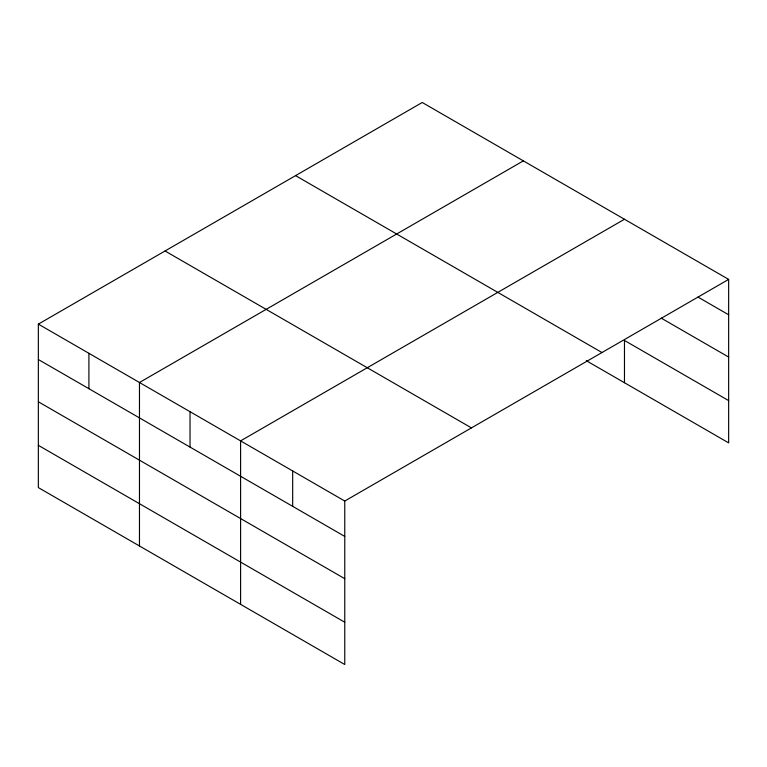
<?xml version="1.0" encoding="UTF-8"?>
<svg xmlns="http://www.w3.org/2000/svg" width="767" height="767" viewBox="0 0 767 767"><rect width="100%" height="100%" fill="white"/><g stroke="black" fill="none" stroke-linecap="round" stroke-linejoin="round"><path stroke-width="1.15" d="M728.65 279.399L422.233 102.49L38.35 324.125L38.35 487.601L344.767 664.51L344.767 501.033L728.65 279.399L728.65 442.875L586.295 360.691M523.353 160.869L139.469 382.503L139.469 545.979M624.472 219.247L240.589 440.881L240.589 604.367M698.008 297.097L728.65 314.786M661.24 318.142L728.65 357.058M728.65 400.604L624.472 340.462L624.472 382.733M295.554 175.624L601.97 352.532M165.03 250.982L471.446 427.89M38.35 324.125L344.767 501.033M38.35 359.512L344.767 536.421M38.35 401.783L344.767 578.692M38.35 445.339L344.767 622.238M292.678 470.957L292.678 506.345M190.024 411.687L190.024 447.084M88.905 353.309L88.905 388.706"/></g></svg>
